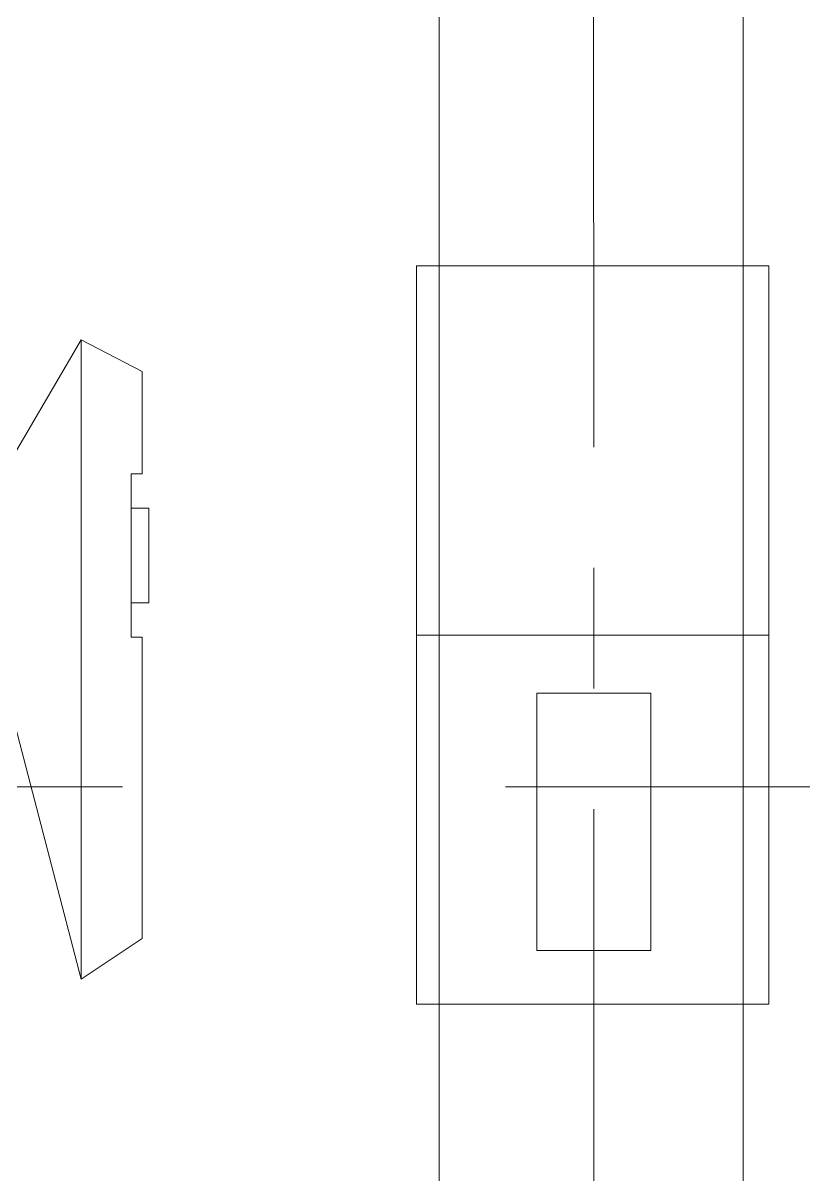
# Model space of a CAD drawing. Header units: millimetres. Extents: x 3795014 to 4300160, y 3869364 to 4016788.
# Drawn here: x 4229062.7 to 4229224.5, y 3922995.1 to 3923233.8 of the extents above; entities that cross this region are included whole.
import ezdxf

# ---------------------------------------------------------------- set-up
doc = ezdxf.new("R2010")
doc.units = ezdxf.units.MM
doc.linetypes.add('CENTER', pattern=[2, 1.25, -0.25, 0.25, -0.25])
doc.linetypes.add('осевая2', pattern=[28.575, 19.05, -3.175, 3.175, -3.175])
doc.layers.add('Дополнительная', color=7, linetype='Continuous', lineweight=18)
doc.layers.add('оси', color=7, linetype='осевая2', lineweight=13)

msp = doc.modelspace()

# ---------------------------------------------------------------- linework, layer by layer
at = {"layer": 'Дополнительная', "linetype": 'CENTER', "ltscale": 100}
msp.add_line((4229180.51, 3928870.94, 0), (4229181.08, 3921782.58, 0), dxfattribs=at)
at = {"layer": 'Дополнительная'}
for p, q in [((4229074.79, 3923168.17, 0), (4229054.34, 3923133.31, 0)), ((4229074.79, 3923168.17, 0), (4229087.43, 3923161.65, 0)), ((4229074.79, 3923168.17, 0), (4229074.79, 3923035.74, 0)), ((4229087.43, 3923161.65, 0), (4229087.43, 3923140.44, 0)), ((4229085.1, 3923140.44, 0), (4229085.1, 3923123.49, 0)), ((4229087.43, 3923140.44, 0), (4229085.1, 3923140.44, 0)), ((4229085.1, 3923133.31, 0), (4229088.81, 3923133.31, 0)), ((4229088.81, 3923133.31, 0), (4229088.81, 3923113.68, 0)), ((4229085.1, 3923106.55, 0), (4229085.1, 3923123.49, 0)), ((4229054.34, 3923113.68, 0), (4229074.79, 3923035.74, 0)), ((4229088.81, 3923113.68, 0), (4229085.1, 3923113.68, 0)), ((4229087.43, 3923106.55, 0), (4229085.1, 3923106.55, 0)), ((4229087.43, 3923106.55, 0), (4229087.43, 3923044.11, 0)), ((4229074.79, 3923035.74, 0), (4229087.43, 3923044.11, 0))]:
    msp.add_line(p, q, dxfattribs=at)
at = {"layer": 'Дополнительная', "ltscale": 25, "elevation": 0}
for points in [[(4229148.98, 3923743.81), (4229211.98, 3923743.81), (4229211.98, 3922976.91), (4229148.98, 3922976.91)], [(4229144.28, 3923183.52), (4229144.28, 3923107.02), (4229217.28, 3923107.02), (4229217.28, 3923183.52)], [(4229144.28, 3923107.02), (4229144.28, 3923030.52), (4229217.28, 3923030.52), (4229217.28, 3923107.02)]]:
    msp.add_lwpolyline(points, close=True, dxfattribs=at)
at = {"layer": 'Дополнительная', "ltscale": 25}
msp.add_lwpolyline([(4229169.22, 3923041.66), (4229169.22, 3923094.97), (4229192.82, 3923094.97), (4229192.82, 3923041.66)], close=True, dxfattribs=at)
at = {"layer": 'оси', "ltscale": 25}
msp.add_line((4217732.73, 3923075.59), (4229531.19, 3923075.59), dxfattribs=at)

doc.saveas('drawing.dxf')
